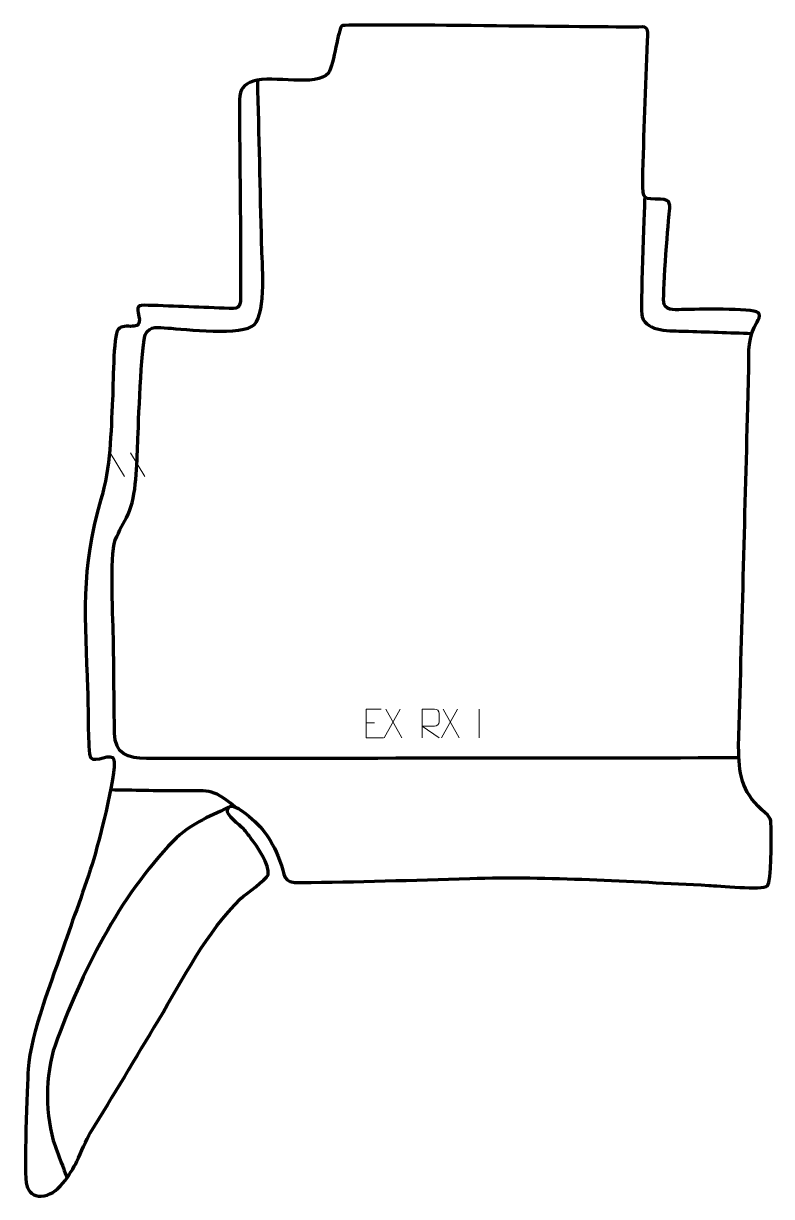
# Model space of a CAD drawing. Header units: millimetres. Extents: x -541 to 110, y 281 to 1303.
import ezdxf

# ---------------------------------------------------------------- set-up
doc = ezdxf.new("R2010")
doc.units = ezdxf.units.MM
doc.header["$MEASUREMENT"] = 0
doc.layers.add('layer 2', color=7, linetype='Continuous')
doc.layers.add('layer 3', color=7, linetype='Continuous')

msp = doc.modelspace()

# ---------------------------------------------------------------- linework, layer by layer
at = {"layer": 'layer 2', "color": 142, "lineweight": 158}
for points, knots in [([(81.2254, 663.1383), (74.8503, 663.1318), (68.4753, 663.1253), (62.1002, 663.1187), (62.1002, 663.1187), (-103.1445, 662.9504), (-268.3943, 662.7445), (-433.6382, 662.6082), (-433.6382, 662.6082), (-449.9653, 662.7786), (-461.3466, 666.4121), (-461.6269, 684.8607), (-461.6269, 684.8607), (-462.0268, 711.1894), (-462.1238, 737.6253), (-462.4808, 763.9852), (-462.4808, 763.9852), (-462.838, 781.8936), (-465.986, 839.2209), (-460.9414, 852.6906), (-460.9414, 852.6906), (-457.4249, 861.7953), (-453.7733, 867.1198), (-449.8347, 875.3559), (-449.8347, 875.3559), (-442.2867, 891.1395), (-442.1959, 919.8336), (-441.4007, 937.8059), (-441.4007, 937.8059), (-440.6797, 953.8805), (-438.5684, 1020.9231), (-434.8893, 1031.7123), (-434.8893, 1031.7123), (-430.5114, 1040.0964), (-423.6809, 1037.802), (-415.3149, 1037.5038), (-415.3149, 1037.5038), (-401.0259, 1036.6539), (-349.0271, 1030.5663), (-340.0216, 1040.4173), (-340.0216, 1040.4173), (-328.9892, 1052.4856), (-333.1052, 1094.2041), (-333.553, 1110.6021), (-333.553, 1110.6021), (-334.6238, 1158.2095), (-335.7882, 1205.8148), (-336.9025, 1253.4212)], [0, 0, 0, 0, 0.076923077, 0.076923077, 0.076923077, 0.076923077, 0.153846154, 0.153846154, 0.153846154, 0.153846154, 0.230769231, 0.230769231, 0.230769231, 0.230769231, 0.307692308, 0.307692308, 0.307692308, 0.307692308, 0.384615385, 0.384615385, 0.384615385, 0.384615385, 0.461538462, 0.461538462, 0.461538462, 0.461538462, 0.538461538, 0.538461538, 0.538461538, 0.538461538, 0.615384615, 0.615384615, 0.615384615, 0.615384615, 0.692307692, 0.692307692, 0.692307692, 0.692307692, 0.769230769, 0.769230769, 0.769230769, 0.769230769, 0.846153846, 0.846153846, 0.846153846, 0.846153846, 1, 1, 1, 1]), ([(0.0516, 1151.8981), (-0.3715, 1138.3995), (-3.9371, 1052.4425), (-2.2456, 1047.3632), (-2.2456, 1047.3632), (2.3238, 1033.6418), (22.9305, 1035.2679), (34.4711, 1034.854), (34.4711, 1034.854), (54.0765, 1034.1507), (73.6815, 1033.5101), (93.2894, 1032.8855)], [0, 0, 0, 0, 0.25, 0.25, 0.25, 0.25, 0.5, 0.5, 0.5, 0.5, 1, 1, 1, 1]), ([(-356.9247, 620.6477), (-378.2155, 638.079), (-379.3208, 634.1735), (-405.6942, 634.3777), (-405.6942, 634.3777), (-425.4613, 634.5308), (-445.2674, 634.9817), (-465.039, 635.2595)], [0, 0, 0, 0, 0.333333333, 0.333333333, 0.333333333, 0.333333333, 1, 1, 1, 1]), ([(-362.3018, 620.169), (-380.8576, 611.0252), (-395.3971, 606.1372), (-410.3932, 590.9574), (-410.3932, 590.9574), (-457.7238, 541.6842), (-490.4499, 476.6521), (-513.3343, 412.7831), (-513.3343, 412.7831), (-522.2938, 387.7776), (-522.1823, 350.2758), (-513.3664, 325.2396), (-513.3664, 325.2396), (-511.0851, 318.7609), (-508.5062, 312.3622), (-506.1131, 305.9184), (-506.1131, 305.9184), (-505.0751, 303.0673), (-504.0389, 300.2157), (-503.0049, 297.3632)], [0, 0, 0, 0, 0.166666667, 0.166666667, 0.166666667, 0.166666667, 0.333333333, 0.333333333, 0.333333333, 0.333333333, 0.5, 0.5, 0.5, 0.5, 0.666666667, 0.666666667, 0.666666667, 0.666666667, 1, 1, 1, 1])]:
    msp.add_open_spline(points, degree=3, knots=knots, dxfattribs=at)
at = {"layer": 'layer 3', "color": 242, "lineweight": 158}
msp.add_open_spline([(-536.8935, 392.0335), (-534.6258, 423.7091), (-515.4882, 470.8672), (-504.8333, 502.1208), (-504.8333, 502.1208), (-496.1081, 527.6339), (-485.7076, 554.5161), (-478.2912, 580.2323), (-478.2912, 580.2323), (-475.4577, 590.3262), (-457.121, 659.2139), (-463.0878, 663.4094), (-463.0878, 663.4094), (-468.2293, 667.0245), (-482.354, 656.2842), (-483.4496, 666.4064), (-483.4496, 666.4064), (-484.9326, 684.8986), (-484.3545, 704.699), (-485.0272, 723.4817), (-485.0272, 723.4817), (-487.3556, 782.4119), (-491.1674, 829.3866), (-473.8127, 887.208), (-473.8127, 887.208), (-464.648, 917.7423), (-465.0354, 944.5877), (-463.2681, 976.003), (-463.2681, 976.003), (-462.9338, 985.4085), (-462.6974, 1031.6357), (-458.5435, 1036.3719), (-458.5435, 1036.3719), (-452.618, 1043.1281), (-437.2962, 1032.9815), (-440.3335, 1047.5385), (-440.3335, 1047.5385), (-442.2906, 1056.9185), (-442.3339, 1057.5385), (-432.3569, 1057.2759), (-432.3569, 1057.2759), (-408.8808, 1056.6581), (-385.2054, 1055.4307), (-361.6989, 1054.6166), (-361.6989, 1054.6166), (-351.803, 1054.2739), (-351.9391, 1056.813), (-351.8601, 1066.857), (-351.8601, 1066.857), (-351.4154, 1123.3576), (-352.9794, 1180.0278), (-352.7254, 1236.5685), (-352.7254, 1236.5685), (-352.4345, 1245.9626), (-349.6677, 1249.0925), (-340.8693, 1252.5003), (-340.8693, 1252.5003), (-322.923, 1258.0303), (-286.2503, 1246.9781), (-275.2085, 1259.5826), (-275.2085, 1259.5826), (-270.397, 1267.7729), (-266.9309, 1298.3517), (-263.6084, 1300.7147), (-263.6084, 1300.7147), (-260.7075, 1302.7779), (-51.2627, 1299.4218), (-8.7396, 1299.6328), (-8.7396, 1299.6328), (2.2458, 1299.6872), (3.2301, 1301.3426), (2.5537, 1287.5735), (2.5537, 1287.5735), (0.5914, 1246.9397), (-0.6334, 1206.4639), (-1.7341, 1165.8054), (-1.7341, 1165.8054), (-2.0203, 1148.2544), (-0.5211, 1150.3049), (13.8119, 1149.7413), (13.8119, 1149.7413), (23.4211, 1149.3635), (22.074, 1144.8481), (21.213, 1136.5716), (21.213, 1136.5716), (20.2501, 1126.521), (15.171, 1062.7812), (16.8589, 1058.2366), (16.8589, 1058.2366), (19.1199, 1052.1488), (28.6924, 1053.5668), (34.22, 1053.6313), (34.22, 1053.6313), (44.0276, 1053.7449), (93.6336, 1054.9823), (98.9853, 1050.8875), (98.9853, 1050.8875), (102.1505, 1048.4657), (96.7298, 1040.9887), (95.2886, 1037.907), (95.2886, 1037.907), (89.1325, 1024.7444), (90.9318, 1012.7014), (90.6217, 998.6846), (90.6217, 998.6846), (90.3503, 988.6833), (90.0789, 978.682), (89.8075, 968.6806), (89.8075, 968.6806), (87.1379, 870.1912), (84.6183, 771.7008), (81.7825, 673.2157), (81.7825, 673.2157), (82.2646, 649.5397), (83.5943, 634.8016), (101.997, 618.015), (101.997, 618.015), (110.4445, 610.3093), (109.8874, 610.9985), (110.206, 599.2912), (110.206, 599.2912), (110.3978, 592.2433), (110.2662, 556.1792), (106.8877, 551.6388), (106.8877, 551.6388), (102.9788, 548.0859), (63.3941, 551.721), (55.7299, 552.2008), (55.7299, 552.2008), (-14.4219, 555.5005), (-81.8862, 560.364), (-152.338, 558.1653), (-152.338, 558.1653), (-201.3547, 556.6468), (-250.674, 555.2213), (-299.7008, 554.5479), (-299.7008, 554.5479), (-316.3388, 554.3194), (-312.3833, 560.4132), (-317.8973, 574.2475), (-317.8973, 574.2475), (-326.02, 594.3657), (-333.2397, 604.1295), (-350.7423, 617.043), (-350.7423, 617.043), (-353.7881, 619.2901), (-361.736, 624.7005), (-363.3639, 617.973), (-363.3639, 617.973), (-364.5526, 613.0606), (-352.7353, 604.9607), (-349.3213, 601.2857), (-349.3213, 601.2857), (-346.9646, 598.7487), (-344.9021, 595.863), (-342.8291, 593.0817), (-342.8291, 593.0817), (-337.8056, 586.3151), (-325.7996, 569.997), (-327.873, 561.2418), (-327.873, 561.2418), (-330.0302, 556.7368), (-346.6053, 545.2321), (-351.5749, 540.6831), (-351.5749, 540.6831), (-381.616, 511.4464), (-401.9701, 470.7058), (-423.3482, 434.7955), (-423.3482, 434.7955), (-442.821, 402.0973), (-462.6042, 369.5636), (-482.4107, 337.066), (-482.4107, 337.066), (-486.5259, 330.3139), (-490.5804, 319.5429), (-494.3158, 311.9734), (-494.3158, 311.9734), (-499.7476, 300.9659), (-511.4778, 281.7691), (-525.3383, 281.3904), (-525.3383, 281.3904), (-532.4612, 281.1958), (-536.1895, 285.0867), (-538.0157, 290.7033), (-538.0157, 290.7033), (-540.8808, 299.515), (-537.3244, 378.5389), (-536.8935, 392.0335)], degree=3, knots=[0, 0, 0, 0, 0.020833333, 0.020833333, 0.020833333, 0.020833333, 0.041666667, 0.041666667, 0.041666667, 0.041666667, 0.0625, 0.0625, 0.0625, 0.0625, 0.083333333, 0.083333333, 0.083333333, 0.083333333, 0.104166667, 0.104166667, 0.104166667, 0.104166667, 0.125, 0.125, 0.125, 0.125, 0.145833333, 0.145833333, 0.145833333, 0.145833333, 0.166666667, 0.166666667, 0.166666667, 0.166666667, 0.1875, 0.1875, 0.1875, 0.1875, 0.208333333, 0.208333333, 0.208333333, 0.208333333, 0.229166667, 0.229166667, 0.229166667, 0.229166667, 0.25, 0.25, 0.25, 0.25, 0.270833333, 0.270833333, 0.270833333, 0.270833333, 0.291666667, 0.291666667, 0.291666667, 0.291666667, 0.3125, 0.3125, 0.3125, 0.3125, 0.333333333, 0.333333333, 0.333333333, 0.333333333, 0.354166667, 0.354166667, 0.354166667, 0.354166667, 0.375, 0.375, 0.375, 0.375, 0.395833333, 0.395833333, 0.395833333, 0.395833333, 0.416666667, 0.416666667, 0.416666667, 0.416666667, 0.4375, 0.4375, 0.4375, 0.4375, 0.458333333, 0.458333333, 0.458333333, 0.458333333, 0.479166667, 0.479166667, 0.479166667, 0.479166667, 0.5, 0.5, 0.5, 0.5, 0.520833333, 0.520833333, 0.520833333, 0.520833333, 0.541666667, 0.541666667, 0.541666667, 0.541666667, 0.5625, 0.5625, 0.5625, 0.5625, 0.583333333, 0.583333333, 0.583333333, 0.583333333, 0.604166667, 0.604166667, 0.604166667, 0.604166667, 0.625, 0.625, 0.625, 0.625, 0.645833333, 0.645833333, 0.645833333, 0.645833333, 0.666666667, 0.666666667, 0.666666667, 0.666666667, 0.6875, 0.6875, 0.6875, 0.6875, 0.708333333, 0.708333333, 0.708333333, 0.708333333, 0.729166667, 0.729166667, 0.729166667, 0.729166667, 0.75, 0.75, 0.75, 0.75, 0.770833333, 0.770833333, 0.770833333, 0.770833333, 0.791666667, 0.791666667, 0.791666667, 0.791666667, 0.8125, 0.8125, 0.8125, 0.8125, 0.833333333, 0.833333333, 0.833333333, 0.833333333, 0.854166667, 0.854166667, 0.854166667, 0.854166667, 0.875, 0.875, 0.875, 0.875, 0.895833333, 0.895833333, 0.895833333, 0.895833333, 0.916666667, 0.916666667, 0.916666667, 0.916666667, 0.9375, 0.9375, 0.9375, 0.9375, 0.958333333, 0.958333333, 0.958333333, 0.958333333, 1, 1, 1, 1], dxfattribs=at)
at = {"layer": 'layer 3', "color": 250, "lineweight": 9}
for points in [[(-465.356, 928.7332), (-465.356, 928.7332), (-452.9917, 908.1889), (-452.9917, 908.1889)], [(-447.6261, 928.7332), (-447.6261, 928.7332), (-435.2618, 908.1889), (-435.2618, 908.1889)], [(-213.0364, 705.513), (-213.0364, 705.513), (-226.777, 680.6172), (-226.777, 680.6172)], [(-225.3224, 705.513), (-225.3224, 705.513), (-211.5818, 680.5595), (-211.5818, 680.5595)], [(-163.0364, 705.513), (-163.0364, 705.513), (-176.777, 680.6172), (-176.777, 680.6172)], [(-175.3224, 705.513), (-175.3224, 705.513), (-161.5818, 680.5595), (-161.5818, 680.5595)], [(-144.0423, 705.6991), (-144.0423, 705.6991), (-144.0423, 680.725), (-144.0423, 680.725)], [(-242.4037, 693.7418), (-242.4037, 693.7418), (-235.2356, 693.7418), (-235.2356, 693.7418)]]:
    msp.add_open_spline(points, degree=3, dxfattribs=at)
for points, knots in [([(-229.5298, 705.6215), (-229.5298, 705.6215), (-242.4037, 705.6215), (-242.4037, 705.6215), (-242.4037, 705.6215), (-242.4037, 705.6215), (-242.4037, 680.6679), (-242.4037, 680.6679), (-242.4037, 680.6679), (-242.4037, 680.6679), (-227.5379, 680.6679), (-227.5379, 680.6679)], [0, 0, 0, 0, 0.25, 0.25, 0.25, 0.25, 0.5, 0.5, 0.5, 0.5, 1, 1, 1, 1]), ([(-193.7077, 680.7353), (-193.7077, 680.7353), (-193.7077, 705.6888), (-193.7077, 705.6888), (-193.7077, 705.6888), (-190.1129, 705.6888), (-186.5174, 705.6888), (-182.9222, 705.6888), (-182.9222, 705.6888), (-180.5969, 705.6511), (-179.0396, 704.1611), (-179.0437, 701.7947), (-179.0437, 701.7947), (-179.0441, 699.7592), (-179.0441, 696.6998), (-179.0437, 694.6638), (-179.0437, 694.6638), (-179.0502, 692.7883), (-180.8625, 690.8465), (-182.872, 690.8274), (-182.872, 690.8274), (-182.872, 690.8274), (-193.7077, 690.8274), (-193.7077, 690.8274), (-193.7077, 690.8274), (-193.7077, 690.8274), (-179.053, 680.7353), (-179.053, 680.7353)], [0, 0, 0, 0, 0.125, 0.125, 0.125, 0.125, 0.25, 0.25, 0.25, 0.25, 0.375, 0.375, 0.375, 0.375, 0.5, 0.5, 0.5, 0.5, 0.625, 0.625, 0.625, 0.625, 0.75, 0.75, 0.75, 0.75, 1, 1, 1, 1])]:
    msp.add_open_spline(points, degree=3, knots=knots, dxfattribs=at)

doc.saveas('drawing.dxf')
